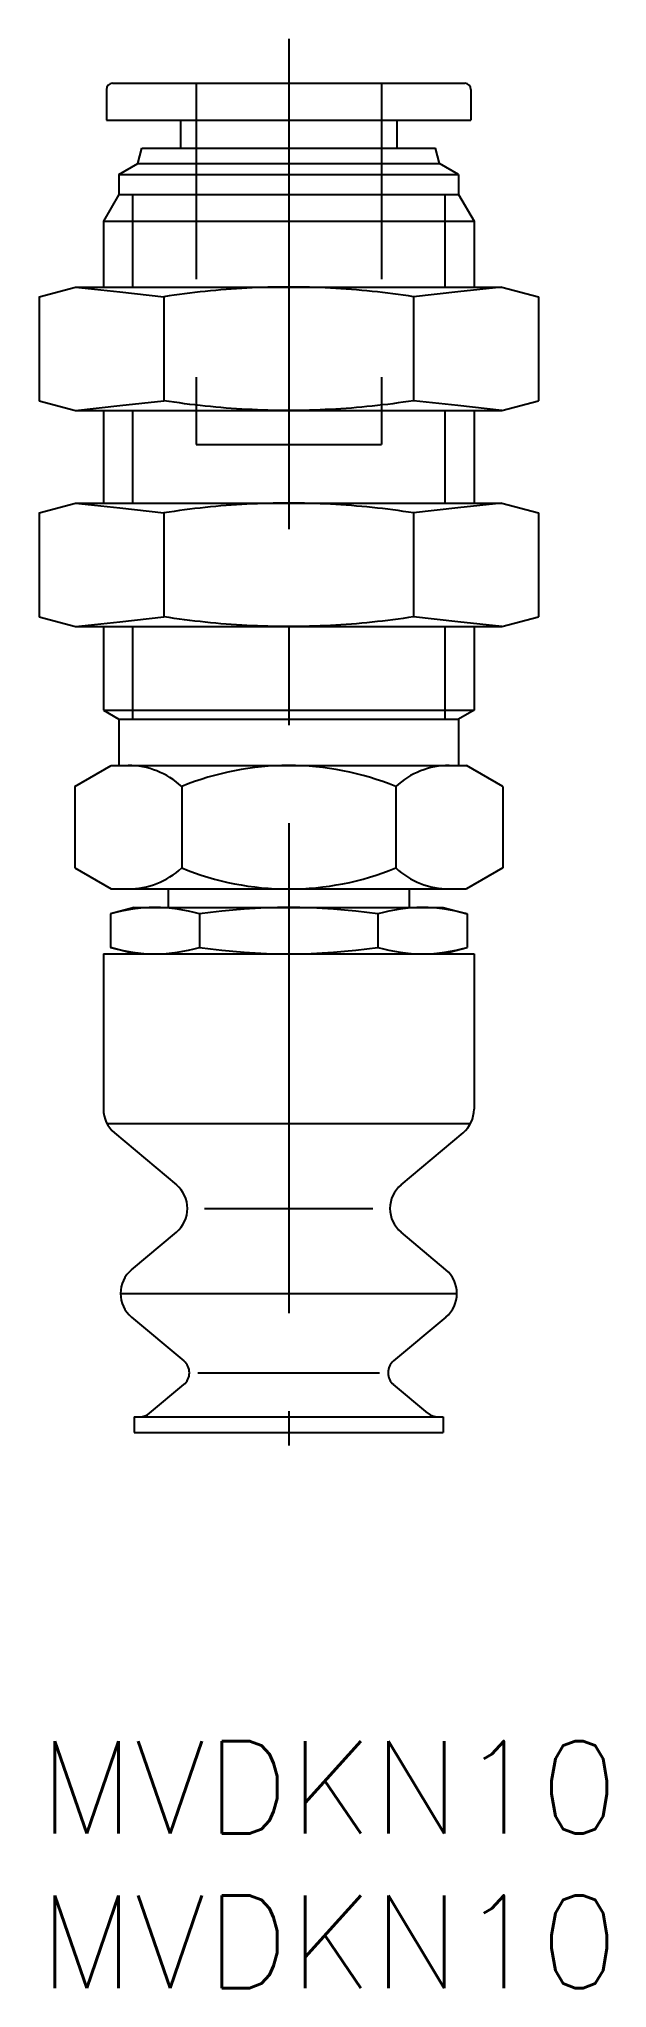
# Model space of a CAD drawing. Extents: x 0 to 18.4, y -8 to 55.1.
import ezdxf

# ---------------------------------------------------------------- set-up
doc = ezdxf.new("R2010")
doc.units = 0
doc.header["$LTSCALE"] = 0.5
doc.linetypes.add('CENTER', pattern=[50.8, 31.75, -6.35, 6.35, -6.35])
doc.linetypes.add('DASHED', pattern=[19.05, 12.7, -6.35])
doc.layers.get('0').update_dxf_attribs({"linetype": 'CONTINUOUS'})
doc.layers.add('CENTER', color=1, linetype='CENTER')
doc.styles.get("Standard").update_dxf_attribs({"font": 'txt.shx', "height": 3, "bigfont": 'bigfont.shx'})

# ---------------------------------------------------------------- blocks, each defined once
blk = doc.blocks.new('*U4')
at = {"color": 7, "linetype": 'CONTINUOUS'}
blk.add_text('MVDKN10', height=3, dxfattribs=at).set_placement((0, -3))
blk = doc.blocks.new('*U5')
at = {"color": 7, "linetype": 'CONTINUOUS'}
blk.add_text('MVDKN10', height=3, dxfattribs=at).set_placement((0, -8))

msp = doc.modelspace()

# ---------------------------------------------------------------- linework, layer by layer
at = {"color": 7, "linetype": 'CONTINUOUS'}
for p, q in [((2.3829, 53.700004), (13.78288, 53.700004)), ((2.1829, 53.500004), (2.1829, 52.499992)), ((13.98288, 53.500004), (13.98288, 52.499992)), ((2.1829, 52.499992), (13.98288, 52.499992)), ((4.58289, 52.499992), (4.58289, 51.599998)), ((11.58289, 52.499992), (11.58289, 51.599998)), ((3.19892, 51.100002), (3.3329, 51.600005)), ((3.33289, 51.599998), (12.83289, 51.599998)), ((12.96687, 51.100009), (12.83289, 51.600013)), ((2.58288, 50.744334), (3.19892, 51.100002)), ((2.58291, 50.744331), (2.58291, 50.099998)), ((2.58291, 50.744331), (13.58289, 50.744331)), ((3.19893, 51.099998), (12.96686, 51.099998)), ((13.58288, 50.74435), (12.96687, 51.100002)), ((13.58289, 50.744331), (13.58289, 50.099998)), ((2.58288, 50.100005), (2.08288, 49.233981)), ((2.58291, 50.099998), (13.58289, 50.099998)), ((13.58289, 50.100002), (14.08289, 49.233978)), ((2.08291, 49.23397), (14.08289, 49.23397)), ((2.08291, 49.23397), (2.08291, 47.099998)), ((14.08289, 49.23397), (14.08289, 47.099998)), ((-0.00001, 46.783057), (1.18289, 47.100013)), ((0, 46.783042), (0, 43.416953)), ((1.1829, 47.099998), (14.98288, 47.099998)), ((4.04145, 46.783042), (4.04145, 43.416953)), ((12.12435, 46.783042), (12.12435, 43.416953)), ((14.98288, 47.099986), (16.16578, 46.783031)), ((16.16579, 46.783042), (16.16579, 43.416953)), ((-0.00001, 43.416953), (1.18288, 43.100002)), ((1.1829, 43.099998), (14.98288, 43.099998)), ((2.08291, 43.099998), (2.08291, 40.099996)), ((14.08289, 43.099998), (14.08289, 40.099996)), ((14.9829, 43.100013), (16.1658, 43.416969)), ((-0.00001, 39.783046), (1.18291, 40.100007)), ((0, 39.78304), (0, 36.416955)), ((1.1829, 40.099996), (14.98288, 40.099996)), ((4.04145, 39.78304), (4.04145, 36.416955)), ((12.12435, 39.78304), (12.12435, 36.416955)), ((14.98289, 40.100005), (16.16579, 39.78305)), ((16.16579, 39.78304), (16.16579, 36.416955)), ((0, 36.416951), (1.18288, 36.1)), ((1.1829, 36.1), (14.98288, 36.1)), ((2.08291, 36.1), (2.08291, 33.388681)), ((14.08289, 36.1), (14.08289, 33.388681)), ((14.9829, 36.100017), (16.16579, 36.416972)), ((2.08289, 33.388656), (2.58287, 33.09999)), ((2.08291, 33.388681), (14.08289, 33.388681)), ((2.58291, 33.1), (2.58291, 31.6)), ((2.58291, 33.1), (13.58289, 33.1)), ((14.08288, 33.388677), (13.58289, 33.100003)), ((13.58289, 33.1), (13.58289, 31.6)), ((1.15468, 30.919765), (2.33289, 31.600002)), ((2.33291, 31.6), (13.83289, 31.6)), ((15.0111, 30.919769), (13.8329, 31.600005)), ((1.1547, 30.919763), (1.1547, 28.280231)), ((4.61879, 30.919763), (4.61879, 28.280236)), ((11.54699, 30.919763), (11.54699, 28.280236)), ((15.0111, 30.919763), (15.0111, 28.280236)), ((1.15469, 28.280235), (2.3329, 27.599998)), ((15.01109, 28.280244), (13.83288, 27.600005)), ((2.33291, 27.6), (13.83287, 27.6)), ((4.1829, 27.6), (4.1829, 27)), ((11.98288, 27.6), (11.98288, 27)), ((2.30938, 26.79274), (2.30938, 25.70726)), ((3.08288, 26.999998), (2.30939, 26.792742)), ((3.08289, 27), (13.08289, 27)), ((5.19614, 26.79274), (5.19614, 25.70726)), ((10.96964, 26.79274), (10.96964, 25.70726)), ((13.08287, 27), (13.85636, 26.792744)), ((13.85639, 26.79274), (13.85639, 25.70726)), ((2.08289, 25.5), (14.08289, 25.5)), ((2.08289, 25.5), (2.08289, 20.466309)), ((3.08287, 25.5), (2.30937, 25.707257)), ((13.08288, 25.499998), (13.85638, 25.707255)), ((14.08289, 25.5), (14.08289, 20.466309)), ((2.19827, 20), (13.96751, 20)), ((2.4401, 19.700261), (4.44727, 18.016043)), ((11.7185, 18.016051), (13.72568, 19.70027)), ((5.36021, 17.25), (10.80557, 17.25)), ((2.99582, 15.266047), (4.44727, 16.48396)), ((13.16995, 15.266041), (11.7185, 16.483952)), ((2.63862, 14.5), (13.52716, 14.5)), ((2.99583, 13.733957), (4.68869, 12.313473)), ((13.16995, 13.733959), (11.47709, 12.313478)), ((3.57982, 10.61698), (4.68869, 11.547431)), ((5.14516, 11.93045), (11.02062, 11.93045)), ((12.58596, 10.616977), (11.47709, 11.547428)), ((3.08289, 10.5), (13.08289, 10.5)), ((3.08289, 10.5), (3.08289, 10)), ((13.08289, 10.5), (13.08289, 10)), ((3.08289, 10), (13.08289, 10))]:
    msp.add_line(p, q, dxfattribs=at)
at = {"color": 3, "linetype": 'DASHED'}
for p, q in [((5.08289, 53.700004), (5.08289, 41.99999)), ((11.08289, 53.700004), (11.08289, 41.99999)), ((5.08289, 41.99999), (11.08289, 41.99999))]:
    msp.add_line(p, q, dxfattribs=at)
at = {"color": 3, "linetype": 'CONTINUOUS'}
for p, q in [((3.02989, 50.099998), (3.02989, 47.099998)), ((13.13589, 50.099998), (13.13589, 47.099998)), ((3.02989, 43.099998), (3.02989, 40.099996)), ((13.13589, 43.099998), (13.13589, 40.099996)), ((3.02989, 36.1), (3.02989, 33.1)), ((13.13589, 36.1), (13.13589, 33.1))]:
    msp.add_line(p, q, dxfattribs=at)
at = {"color": 7, "linetype": 'CONTINUOUS'}
for points in [[(1.1829, 47.099998), (2.61217, 46.94152), (4.04145, 46.783042)], [(14.98288, 47.099998), (13.55362, 46.94152), (12.12435, 46.783042)], [(1.1829, 43.099998), (2.61217, 43.258475), (4.04145, 43.416953)], [(14.98288, 43.099998), (13.55362, 43.258476), (12.12435, 43.416953)], [(1.1829, 40.099996), (2.61217, 39.941518), (4.04145, 39.78304)], [(14.98288, 40.099996), (13.55362, 39.941518), (12.12435, 39.78304)], [(1.1829, 36.1), (2.61217, 36.258477), (4.04145, 36.416955)], [(14.98288, 36.1), (13.55362, 36.258477), (12.12435, 36.416955)]]:
    msp.add_lwpolyline(points, dxfattribs=at)
for points in [[(12.12435, 46.783042, 0.025751949), (9.43582, 47.064337, 0.026354674), (6.73032, 47.064356, 0.025755362), (4.04145, 46.783042)], [(12.12435, 43.416953, -0.025751949), (9.43582, 43.135658, -0.026354674), (6.73032, 43.13564, -0.025755362), (4.04145, 43.416953)], [(12.12435, 39.78304, 0.025751949), (9.43582, 40.064335, 0.026354674), (6.73032, 40.064354, 0.025755362), (4.04145, 39.78304)], [(12.12435, 36.416955, -0.025751949), (9.43582, 36.13566, -0.026354674), (6.73032, 36.135641, -0.025755362), (4.04145, 36.416955)]]:
    msp.add_lwpolyline(points, format="xyb", dxfattribs=at)
for centre, radius, start, end in [((2.3829, 53.500004), 0.2, 90, 180), ((13.78288, 53.500004), 0.2, 0, 90), ((2.88675, 29.054773), 2.545235, 47.116718, 90), ((8.08289, 22.439416), 9.160586, 67.780688, 112.21931), ((13.27904, 29.054773), 2.545235, 90, 132.88328), ((2.88675, 30.145242), 2.545235, 270, 312.88328), ((8.08289, 36.760583), 9.160586, 247.78069, 292.21931), ((13.27904, 30.145242), 2.545235, 227.11672, 270), ((3.75275, 21.870453), 5.12955, 73.657133, 106.34286), ((8.08289, 6.792747), 20.207254, 81.786796, 98.21321), ((12.41301, 21.870453), 5.12955, 73.657133, 106.34286), ((3.75275, 30.629555), 5.12955, 253.65714, 286.34287), ((8.08289, 45.707256), 20.207254, 261.78679, 278.2132), ((12.41301, 30.629555), 5.12955, 253.65714, 286.34287), ((3.08289, 20.466309), 1, 180, 230.00001), ((13.08289, 20.466309), 1, 309.99999, 0), ((3.80449, 17.25), 1, 310, 50.000003), ((12.36129, 17.25), 1, 130, 230.00001), ((3.63862, 14.5), 1, 129.99999, 230.00001), ((12.52716, 14.5), 1, 310, 50.000013), ((4.3673, 11.93045), 0.5, 310, 50.000013), ((11.79848, 11.93045), 0.5, 129.99999, 230.00001), ((3.25843, 11), 0.5, 270, 310.00001), ((12.90735, 11), 0.5, 229.99998, 270)]:
    msp.add_arc(centre, radius, start, end, dxfattribs=at)
at = {"layer": 'CENTER', "color": 1, "linetype": 'CENTER'}
msp.add_line((8.08289, 55.134098), (8.08289, 9.57177), dxfattribs=at)

# ---------------------------------------------------------------- block references
at = {"color": 7, "linetype": 'CONTINUOUS'}
for name in ['*U4', '*U5']:
    msp.add_blockref(name, (0, 0), dxfattribs=at)

doc.saveas('drawing.dxf')
